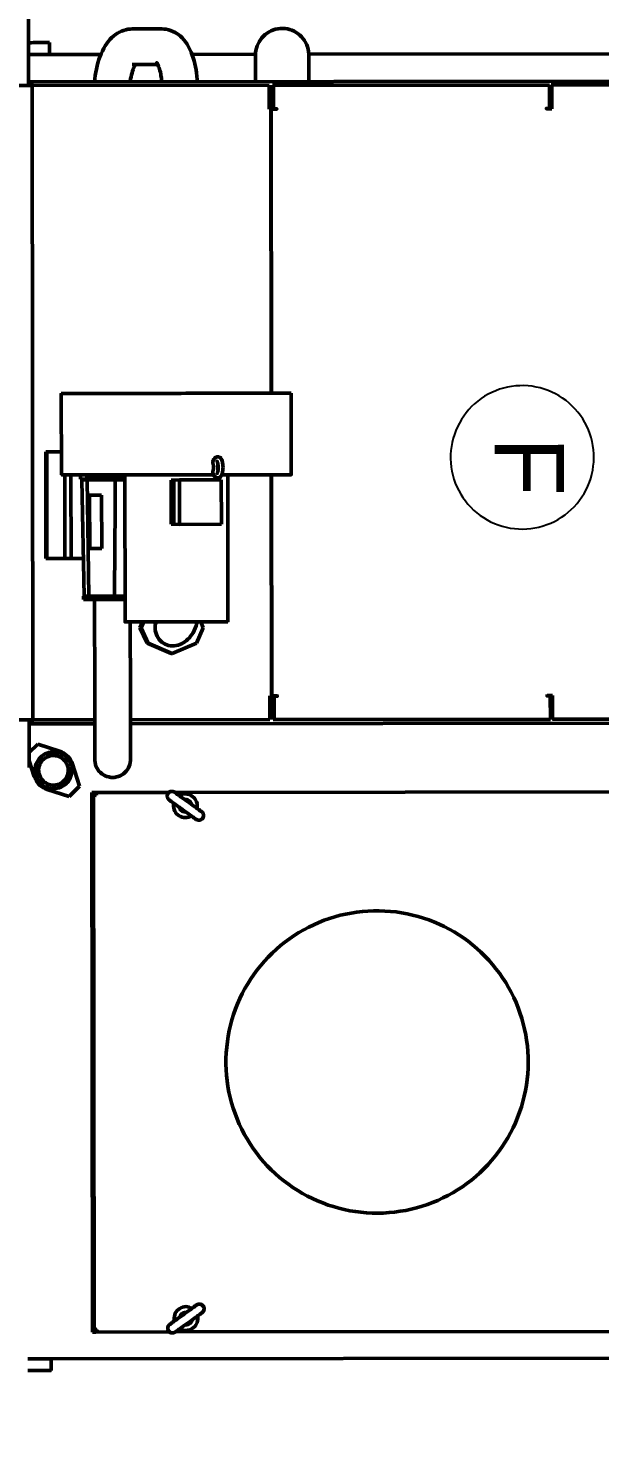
# Model space of a CAD drawing. Header units: feet. Extents: x -99009 to 3252343, y -11094690 to 9035152.
# Drawn here: x 2428153 to 2429117, y -1922307 to -1919908 of the extents above; entities that cross this region are included whole.
import ezdxf

# ---------------------------------------------------------------- set-up
doc = ezdxf.new("R2010")
doc.units = ezdxf.units.FT
doc.layers.add('1', color=1, linetype='Continuous')
doc.styles.add('Arial$001H0', font='arial.ttf')

# ---------------------------------------------------------------- blocks, each defined once
blk = doc.blocks.new('GG')
at = {"color": 7, "linetype": 'Continuous', "lineweight": 50}
for p, q in [((565.95, 378.93), (565.95, 267.43)), ((455.95, 289.29), (455.95, 354.18)), ((458.25, 351.54), (458.25, 265.93)), ((512.4, 351.44), (512.4, 274.18)), ((518.2, 277.93), (518.2, 339.68)), ((563.7, 339.68), (563.7, 277.93)), ((458.57, 309.8), (458.57, 325.54)), ((512.07, 325.54), (512.07, 309.8)), ((460.57, 309.8), (458.57, 309.8)), ((458.57, 309.8), (458.57, 309.73)), ((460.57, 309.73), (458.57, 309.73)), ((458.57, 286.3), (458.57, 309.61)), ((458.57, 309.61), (460.55, 309.61)), ((460.55, 309.34), (460.55, 309.61)), ((460.57, 309.8), (460.57, 309.34)), ((512.07, 309.8), (510.07, 309.8)), ((510.07, 309.34), (510.07, 309.8)), ((510.45, 309.73), (510.07, 309.73)), ((510.1, 309.61), (510.1, 309.34)), ((510.1, 309.61), (512.07, 309.61)), ((510.45, 309.61), (510.45, 309.73)), ((512.07, 309.73), (510.75, 309.73)), ((512.07, 309.8), (512.07, 309.73)), ((512.07, 309.61), (512.07, 286.3)), ((491.41, 287.78), (484.54, 287.78)), ((460.55, 286.3), (458.57, 286.3)), ((458.57, 286.3), (458.57, 286.23)), ((460.55, 286.23), (458.57, 286.23)), ((458.57, 285.95), (458.57, 265.96)), ((460.57, 285.95), (458.57, 285.95)), ((460.55, 286.3), (460.55, 286.57)), ((460.55, 286.23), (460.55, 286.3)), ((460.57, 286.57), (460.57, 286.12)), ((484.54, 286.12), (460.57, 286.12)), ((460.57, 286.12), (460.57, 286.09)), ((460.57, 285.95), (460.57, 286.09)), ((484.54, 286.09), (460.57, 286.09)), ((510.07, 286.12), (491.41, 286.12)), ((510.07, 286.09), (491.41, 286.09)), ((510.07, 286.12), (510.07, 286.57)), ((510.07, 286.09), (510.07, 286.12)), ((510.07, 285.95), (510.07, 286.09)), ((510.07, 285.95), (512.07, 285.95)), ((510.1, 286.57), (510.1, 286.3)), ((512.07, 286.3), (510.1, 286.3)), ((510.1, 286.23), (510.1, 286.3)), ((510.45, 286.23), (510.1, 286.23)), ((510.45, 285.95), (510.45, 286.23)), ((512.07, 286.23), (510.75, 286.23)), ((512.07, 286.3), (512.07, 286.23)), ((512.07, 285.95), (512.07, 274.18)), ((455.95, 279.44), (455.95, 284.79)), ((491.41, 282.42), (498.45, 282.42)), ((503.81, 282.41), (491.41, 282.41)), ((491.83, 281.87), (491.83, 278.35)), ((495.59, 281.87), (491.83, 281.87)), ((495.59, 281.87), (495.59, 278.35)), ((498.45, 282.41), (498.45, 282.42)), ((490.21, 281.19), (490.28, 281.17)), ((504.31, 280.34), (503.81, 280.13)), ((505.6, 279.75), (504.31, 280.34)), ((506.49, 277.72), (505.6, 279.75)), ((491.83, 278.35), (491.86, 277.86)), ((495.59, 278.35), (491.83, 278.35)), ((495.56, 277.86), (495.59, 278.35)), ((495.56, 277.86), (491.86, 277.86)), ((491.86, 277.86), (491.86, 277.65)), ((491.86, 277.65), (495.56, 277.65)), ((495.56, 277.86), (495.56, 277.65)), ((505.6, 275.69), (506.49, 277.72)), ((505.6, 275.59), (506.49, 277.62)), ((506.49, 277.62), (506.49, 277.72)), ((518.2, 271.2), (518.2, 277.41)), ((563.7, 277.41), (563.7, 271.2)), ((453.8, 276.9), (453.8, 274.4)), ((456.8, 274.4), (456.8, 276.54)), ((503.81, 275.31), (504.31, 275.1)), ((503.81, 275.21), (504.31, 274.99)), ((504.31, 275.1), (505.6, 275.69)), ((504.31, 274.99), (505.6, 275.59)), ((504.31, 274.99), (504.31, 275.1)), ((505.6, 275.59), (505.6, 275.69)), ((491.41, 273.74), (503.81, 273.74)), ((491.68, 273.74), (491.68, 270.52)), ((491.76, 273.74), (491.76, 270.52)), ((509.91, 274.18), (503.81, 274.18)), ((491.68, 272.93), (491.41, 272.93)), ((491.76, 272.93), (491.84, 272.93)), ((491.84, 270.54), (491.84, 272.93)), ((501.63, 273.23), (501.93, 273.23)), ((501.63, 272.4), (501.63, 272.85)), ((501.63, 270.66), (501.63, 272.32)), ((501.93, 272.32), (501.93, 270.66)), ((455.95, 267.43), (455.95, 271.75)), ((493.12, 271.76), (497.62, 271.79)), ((497.62, 271.79), (493.12, 271.76)), ((493.12, 270.75), (493.12, 271.76)), ((493.12, 271.76), (493.12, 271.76)), ((493.12, 271.76), (493.12, 270.75)), ((497.62, 271.79), (497.62, 271.79)), ((497.62, 270.78), (497.62, 271.79)), ((501.93, 271.17), (509.91, 271.17)), ((512.07, 271.17), (512.07, 265.96)), ((512.4, 271.17), (512.4, 265.75)), ((518.32, 271.2), (518.2, 271.2)), ((518.2, 271.2), (518.2, 270.93)), ((518.34, 271.18), (518.34, 271.06)), ((563.56, 271.18), (563.56, 271.06)), ((563.57, 271.2), (563.7, 271.2)), ((563.7, 270.93), (563.7, 271.2)), ((491.68, 270.52), (491.41, 270.52)), ((491.76, 269.99), (491.41, 269.99)), ((491.68, 270.52), (491.76, 270.52)), ((491.68, 270.52), (491.68, 270.52)), ((491.76, 270.54), (491.84, 270.54)), ((491.76, 270.52), (491.76, 269.99)), ((491.84, 270.1), (491.76, 270.1)), ((501.63, 270.67), (491.84, 270.54)), ((491.84, 270.1), (491.84, 270.54)), ((501.63, 270.28), (491.84, 270.1)), ((493.12, 270.75), (497.62, 270.78)), ((493.12, 270.75), (493.12, 270.75)), ((498.45, 269.19), (498.45, 270.22)), ((501.93, 270.66), (501.63, 270.66)), ((501.63, 270.46), (501.63, 270.66)), ((501.63, 270.28), (501.63, 270.46)), ((501.63, 270.23), (501.63, 270.28)), ((501.93, 270.23), (501.63, 270.23)), ((501.93, 270.66), (501.93, 270.23)), ((517.65, 269.89), (515.81, 269.3)), ((518.53, 269.01), (517.65, 269.89)), ((518.2, 270.93), (563.7, 270.93)), ((563.56, 271.06), (518.34, 271.06)), ((491.41, 269.19), (498.45, 269.19)), ((498.45, 268.67), (491.41, 268.67)), ((498.45, 268.67), (498.45, 269.19)), ((498.45, 267.15), (498.45, 268.67)), ((518.53, 269.01), (517.94, 267.16)), ((484.54, 268.38), (491.41, 268.38)), ((489.45, 268.38), (489.45, 267.15)), ((514.11, 266.36), (514.71, 268.2)), ((455.95, 267.43), (454.95, 267.43)), ((489.45, 267.15), (498.45, 267.15)), ((489.45, 267.07), (489.45, 267.15)), ((489.45, 267.07), (498.45, 267.07)), ((498.45, 267.07), (498.45, 267.15)), ((514.11, 266.36), (514.83, 265.64)), ((566.95, 267.43), (565.95, 267.43)), ((458.57, 265.64), (450.2, 265.64)), ((458.25, 265.93), (458.25, 265.78)), ((458.57, 265.93), (458.25, 265.93)), ((458.25, 265.75), (458.25, 265.78)), ((458.25, 265.75), (458.33, 265.75)), ((458.33, 265.75), (458.34, 265.75)), ((458.4, 265.74), (458.4, 265.74)), ((458.4, 265.74), (458.55, 265.68)), ((458.55, 265.71), (458.55, 265.68)), ((458.57, 265.71), (458.55, 265.71)), ((458.55, 265.68), (458.57, 265.68)), ((458.55, 265.64), (458.55, 265.68)), ((458.57, 263.44), (458.57, 265.96)), ((512.07, 265.96), (458.57, 265.96)), ((512.07, 263.44), (512.07, 265.96)), ((512.1, 265.71), (512.07, 265.71)), ((512.1, 265.68), (512.07, 265.68)), ((515.95, 265.64), (512.07, 265.64)), ((512.1, 265.96), (512.17, 265.9)), ((512.28, 265.76), (512.1, 265.71)), ((512.1, 265.68), (512.25, 265.74)), ((512.1, 265.68), (512.1, 265.71)), ((512.1, 265.68), (512.1, 265.64)), ((512.25, 265.74), (512.25, 265.74)), ((512.32, 265.75), (512.4, 265.75)), ((515.53, 265.64), (516.84, 266.06)), ((515.95, 265.64), (515.95, 265.49))]:
    blk.add_line(p, q, dxfattribs=at)
at = {"color": 7, "linetype": 'Continuous', "lineweight": 25}
blk.add_lwpolyline([(484.82, 304.09), (485.01, 303.8), (485.22, 303.52), (485.44, 303.25), (485.68, 303), (485.93, 302.76), (486.2, 302.53), (486.48, 302.33), (486.77, 302.13), (487.07, 301.96), (487.38, 301.8), (487.7, 301.66), (488.03, 301.54), (488.36, 301.43), (488.7, 301.35), (489.04, 301.29), (489.39, 301.24), (489.73, 301.22), (490.08, 301.22), (490.43, 301.23), (490.78, 301.27), (491.12, 301.33), (491.46, 301.4), (491.8, 301.5), (492.13, 301.61), (492.45, 301.75), (492.76, 301.9), (493.07, 302.07), (493.36, 302.25), (493.64, 302.46), (493.91, 302.68), (494.17, 302.91), (494.41, 303.16), (494.64, 303.42), (494.86, 303.7), (495.05, 303.99), (495.23, 304.29), (495.4, 304.59), (495.54, 304.91), (495.67, 305.24), (495.78, 305.57), (495.86, 305.9), (495.93, 306.25), (495.98, 306.59), (496.01, 306.94), (496.02, 307.29), (496.01, 307.64), (495.98, 307.98), (495.92, 308.33), (495.85, 308.67), (495.76, 309.01), (495.65, 309.34), (495.52, 309.66), (495.38, 309.98), (495.21, 310.28), (495.03, 310.58), (494.83, 310.87), (494.61, 311.14), (494.38, 311.4), (494.14, 311.65), (493.88, 311.88), (493.6, 312.1), (493.32, 312.3), (493.02, 312.48), (492.72, 312.65), (492.4, 312.8), (492.08, 312.93), (491.75, 313.04), (491.41, 313.14), (491.07, 313.21), (490.73, 313.26), (490.38, 313.3), (490.03, 313.31), (489.68, 313.3), (489.34, 313.28), (488.99, 313.23), (488.65, 313.17), (488.31, 313.08), (487.98, 312.97), (487.65, 312.85), (487.34, 312.71), (487.03, 312.55), (486.73, 312.37), (486.44, 312.17), (486.16, 311.96), (485.9, 311.73), (485.65, 311.49), (485.41, 311.24), (485.19, 310.97), (484.98, 310.68), (484.79, 310.39), (484.62, 310.09), (484.47, 309.78), (484.33, 309.45), (484.22, 309.13), (484.12, 308.79), (484.04, 308.45), (483.98, 308.11), (483.94, 307.76), (483.92, 307.41), (483.93, 307.06), (483.95, 306.72), (483.99, 306.37), (484.05, 306.03), (484.13, 305.69), (484.23, 305.35), (484.35, 305.03), (484.49, 304.71), (484.65, 304.4)], close=True, dxfattribs=at)
at = {"color": 7, "linetype": 'Continuous', "lineweight": 50}
for points in [[(510.75, 309.73), (510.69, 309.73), (510.63, 309.72), (510.58, 309.71), (510.54, 309.7), (510.5, 309.68), (510.47, 309.66), (510.46, 309.64), (510.45, 309.62)], [(460.57, 309.34), (460.57, 309.33), (460.57, 309.33), (460.57, 309.33), (460.56, 309.33), (460.56, 309.33), (460.55, 309.33), (460.55, 309.33), (460.55, 309.34)], [(510.1, 309.34), (510.1, 309.33), (510.1, 309.33), (510.09, 309.33), (510.09, 309.33), (510.08, 309.33), (510.08, 309.33), (510.08, 309.33), (510.07, 309.34)], [(456.02, 289.29), (455.93, 289.29), (455.73, 289.27), (455.53, 289.24), (455.34, 289.19), (455.15, 289.12), (454.97, 289.03), (454.8, 288.93), (454.64, 288.81), (454.49, 288.69), (454.35, 288.54), (454.22, 288.39), (454.11, 288.22), (454.01, 288.05), (453.93, 287.87), (453.87, 287.68), (453.82, 287.49), (453.79, 287.29), (453.78, 287.09), (453.78, 286.89), (453.8, 286.7), (453.84, 286.5), (453.9, 286.31), (453.97, 286.12), (454.06, 285.95), (454.16, 285.78), (454.28, 285.62), (454.42, 285.47), (454.56, 285.33), (454.72, 285.21), (454.89, 285.1), (455.06, 285.01), (455.24, 284.93), (455.43, 284.87), (455.63, 284.83), (455.83, 284.8), (456.02, 284.79)], [(458.25, 289.29), (458.13, 289.29), (457.91, 289.29), (457.69, 289.29), (457.48, 289.29), (457.28, 289.29), (457.1, 289.29), (456.92, 289.29), (456.76, 289.29), (456.61, 289.29), (456.48, 289.29), (456.36, 289.29), (456.26, 289.29), (456.17, 289.29), (456.11, 289.29), (456.06, 289.29), (456.03, 289.29), (456.02, 289.29)], [(484.54, 287.78), (484.54, 287.77), (484.54, 287.75), (484.54, 287.71), (484.54, 287.65), (484.54, 287.58), (484.54, 287.48), (484.54, 287.38), (484.54, 287.25), (484.54, 287.11), (484.54, 286.95), (484.54, 286.77), (484.54, 286.58), (484.54, 286.37), (484.54, 286.15), (484.54, 285.91), (484.54, 285.66), (484.54, 285.39), (484.54, 285.12), (484.54, 284.82), (484.54, 284.52), (484.54, 284.2), (484.54, 283.88), (484.54, 283.54), (484.54, 283.19), (484.54, 282.84), (484.54, 282.47), (484.54, 282.1), (484.54, 281.72), (484.54, 281.33), (484.54, 280.94), (484.54, 280.54), (484.54, 280.13), (484.54, 279.73), (484.54, 279.32), (484.54, 278.9), (484.54, 278.49), (484.54, 278.08)], [(491.41, 281.92), (491.41, 281.95), (491.41, 282.33), (491.41, 282.69), (491.41, 283.05), (491.41, 283.41), (491.41, 283.75), (491.41, 284.08), (491.41, 284.4), (491.41, 284.71), (491.41, 285), (491.41, 285.29), (491.41, 285.56), (491.41, 285.81), (491.41, 286.06), (491.41, 286.29), (491.41, 286.5), (491.41, 286.7), (491.41, 286.88), (491.41, 287.04), (491.41, 287.19), (491.41, 287.33), (491.41, 287.44), (491.41, 287.54), (491.41, 287.62), (491.41, 287.69), (491.41, 287.74), (491.41, 287.76), (491.41, 287.78), (491.41, 287.78)], [(460.55, 286.57), (460.55, 286.58), (460.55, 286.58), (460.56, 286.58), (460.56, 286.59), (460.57, 286.58), (460.57, 286.58), (460.57, 286.58), (460.57, 286.57)], [(460.57, 286.51), (460.57, 286.51), (460.57, 286.51), (460.57, 286.52), (460.56, 286.52), (460.56, 286.52), (460.55, 286.51), (460.55, 286.51), (460.55, 286.51)], [(510.07, 286.57), (510.08, 286.58), (510.08, 286.58), (510.08, 286.58), (510.09, 286.59), (510.09, 286.58), (510.1, 286.58), (510.1, 286.58), (510.1, 286.57)], [(510.1, 286.51), (510.1, 286.51), (510.1, 286.51), (510.09, 286.52), (510.09, 286.52), (510.08, 286.52), (510.08, 286.51), (510.08, 286.51), (510.07, 286.51)], [(510.75, 286.23), (510.69, 286.23), (510.63, 286.23), (510.58, 286.22), (510.54, 286.2), (510.5, 286.19), (510.47, 286.17), (510.46, 286.15), (510.45, 286.13)], [(456.02, 284.79), (456.03, 284.79), (456.06, 284.79), (456.11, 284.79), (456.17, 284.79), (456.26, 284.79), (456.36, 284.79), (456.48, 284.79), (456.61, 284.79), (456.76, 284.79), (456.92, 284.79), (457.1, 284.79), (457.28, 284.79), (457.48, 284.79), (457.69, 284.79), (457.91, 284.79), (458.13, 284.79), (458.25, 284.79)], [(490.78, 282.02), (490.67, 282.01), (490.56, 282.01), (490.38, 281.98), (490.24, 281.95), (490.14, 281.91), (490.06, 281.87), (490, 281.83), (489.95, 281.78), (489.92, 281.72), (489.9, 281.67), (489.89, 281.61), (489.89, 281.55), (489.9, 281.48), (489.93, 281.4), (490, 281.32), (490.11, 281.24), (490.18, 281.2), (490.21, 281.19)], [(491.36, 281.19), (491.39, 281.2), (491.46, 281.24), (491.57, 281.32), (491.64, 281.4), (491.67, 281.48), (491.68, 281.55), (491.68, 281.61), (491.67, 281.67), (491.65, 281.72), (491.62, 281.78), (491.57, 281.83), (491.51, 281.87), (491.43, 281.91), (491.33, 281.95), (491.19, 281.98), (491.01, 282.01), (490.9, 282.01), (490.78, 282.02)], [(503.81, 282.41), (503.81, 282.41), (503.81, 282.39), (503.81, 282.36), (503.81, 282.3), (503.81, 282.23), (503.81, 282.15), (503.81, 282.04), (503.81, 281.92), (503.81, 281.79), (503.81, 281.63), (503.81, 281.47), (503.81, 281.29), (503.81, 281.09), (503.81, 280.89), (503.81, 280.67), (503.81, 280.44), (503.81, 280.2), (503.81, 279.96), (503.81, 279.7), (503.81, 279.44), (503.81, 279.18), (503.81, 278.91), (503.81, 278.63), (503.81, 278.35), (503.81, 278.08)], [(490.27, 281.51), (490.27, 281.51), (490.27, 281.51), (490.28, 281.52), (490.31, 281.53), (490.35, 281.55), (490.41, 281.57), (490.51, 281.59), (490.63, 281.61), (490.78, 281.62)], [(490.28, 281.17), (490.31, 281.16), (490.32, 281.16), (490.32, 281.16), (490.35, 281.15)], [(490.35, 281.15), (490.38, 281.15), (490.41, 281.15)], [(490.41, 281.15), (490.46, 281.16), (490.51, 281.18), (490.57, 281.19), (490.61, 281.21), (490.66, 281.22), (490.7, 281.22), (490.72, 281.22)], [(490.72, 281.57), (490.71, 281.56), (490.68, 281.56), (490.64, 281.57), (490.57, 281.59), (490.55, 281.6)], [(490.85, 281.57), (490.85, 281.57), (490.85, 281.57), (490.84, 281.57), (490.78, 281.58), (490.72, 281.57)], [(490.72, 281.22), (490.72, 281.22), (490.72, 281.22), (490.73, 281.22), (490.78, 281.21), (490.85, 281.22)], [(490.78, 281.62), (490.91, 281.61), (491.01, 281.6), (491.1, 281.59), (491.16, 281.57), (491.21, 281.55), (491.24, 281.54), (491.29, 281.52), (491.3, 281.51), (491.3, 281.51)], [(491.02, 281.6), (491, 281.59), (490.96, 281.58), (490.91, 281.57), (490.87, 281.56), (490.85, 281.57)], [(490.85, 281.22), (490.86, 281.22), (490.89, 281.22), (490.93, 281.22), (491, 281.19), (491.16, 281.15)], [(491.16, 281.15), (491.19, 281.15), (491.22, 281.15)], [(491.22, 281.15), (491.25, 281.16), (491.26, 281.16), (491.29, 281.17)], [(491.29, 281.17), (491.35, 281.19), (491.36, 281.19)], [(491.41, 268.38), (491.41, 268.38), (491.41, 268.4), (491.41, 268.43), (491.41, 268.48), (491.41, 268.55), (491.41, 268.64), (491.41, 268.75), (491.41, 268.87), (491.41, 269.01), (491.41, 269.16), (491.41, 269.33), (491.41, 269.52), (491.41, 269.72), (491.41, 269.94), (491.41, 270.18), (491.41, 270.42), (491.41, 270.69), (491.41, 270.96), (491.41, 271.25), (491.41, 271.55), (491.41, 271.86), (491.41, 272.19), (491.41, 272.52), (491.41, 272.86), (491.41, 273.22), (491.41, 273.58), (491.41, 273.95), (491.41, 274.33), (491.41, 274.72), (491.41, 275.11), (491.41, 275.51), (491.41, 275.91), (491.41, 276.31), (491.41, 276.72), (491.41, 277.13), (491.41, 277.55), (491.41, 277.96), (491.41, 278.38), (491.41, 278.79), (491.41, 279.2), (491.41, 279.61), (491.41, 280.02), (491.41, 280.43), (491.41, 280.83), (491.41, 281.22)], [(458.25, 279.88), (458.06, 279.87), (457.79, 279.85), (457.52, 279.82), (457.26, 279.78), (457, 279.74), (456.75, 279.68), (456.5, 279.62), (456.25, 279.54), (456.01, 279.46), (455.77, 279.37), (455.54, 279.26), (455.31, 279.15), (455.1, 279.02), (454.9, 278.88), (454.73, 278.75), (454.57, 278.61), (454.43, 278.47), (454.31, 278.32), (454.2, 278.16), (454.1, 278.01), (454.01, 277.83), (453.93, 277.64), (453.87, 277.46), (453.83, 277.27), (453.81, 277.08), (453.8, 276.9)], [(505.84, 277.72), (505.83, 277.88), (505.81, 278.04), (505.77, 278.21), (505.72, 278.36), (505.66, 278.51), (505.58, 278.65), (505.49, 278.79), (505.39, 278.92), (505.28, 279.04), (505.17, 279.16), (505.03, 279.26), (504.89, 279.37), (504.73, 279.47), (504.55, 279.56), (504.36, 279.65), (504.15, 279.73), (503.93, 279.8), (503.81, 279.83)], [(519.82, 280.18), (519.81, 280.17), (519.8, 280.15), (519.77, 280.11), (519.74, 280.06), (519.69, 280), (519.64, 279.93), (519.58, 279.84), (519.51, 279.75), (519.44, 279.65), (519.36, 279.53), (519.27, 279.42), (519.18, 279.29), (519.09, 279.17), (519, 279.04), (518.91, 278.91), (518.82, 278.79), (518.73, 278.67), (518.65, 278.55), (518.56, 278.44), (518.49, 278.33), (518.42, 278.24), (518.36, 278.15), (518.31, 278.08), (518.26, 278.02), (518.23, 277.97), (518.2, 277.93), (518.19, 277.91), (518.18, 277.91)], [(519.54, 279.78), (519.41, 279.8), (519.27, 279.81), (519.14, 279.79), (519, 279.75), (518.88, 279.7), (518.76, 279.63), (518.65, 279.55), (518.56, 279.45), (518.48, 279.34), (518.41, 279.21), (518.36, 279.08), (518.34, 278.95), (518.32, 278.81), (518.33, 278.68), (518.36, 278.54), (518.41, 278.41), (518.47, 278.29)], [(518.83, 277.44), (518.84, 277.44), (518.85, 277.47), (518.88, 277.5), (518.91, 277.55), (518.96, 277.61), (519.01, 277.69), (519.07, 277.77), (519.14, 277.87), (519.21, 277.97), (519.29, 278.08), (519.38, 278.2), (519.47, 278.32), (519.56, 278.45), (519.65, 278.57), (519.74, 278.7), (519.83, 278.83), (519.92, 278.95), (520, 279.07), (520.08, 279.18), (520.16, 279.28), (520.23, 279.38), (520.29, 279.46), (520.34, 279.53), (520.39, 279.6), (520.42, 279.65), (520.45, 279.68), (520.46, 279.7), (520.47, 279.71)], [(520.47, 279.71), (520.51, 279.79), (520.54, 279.87), (520.54, 279.96), (520.53, 280.05), (520.49, 280.13), (520.44, 280.21), (520.38, 280.27), (520.3, 280.31), (520.21, 280.34), (520.12, 280.34), (520.04, 280.33), (519.95, 280.29), (519.88, 280.24), (519.82, 280.18)], [(562.08, 280.18), (562.02, 280.24), (561.95, 280.29), (561.86, 280.33), (561.78, 280.34), (561.69, 280.34), (561.6, 280.31), (561.52, 280.27), (561.46, 280.21), (561.4, 280.13), (561.37, 280.05), (561.36, 279.96), (561.36, 279.87), (561.39, 279.79), (561.43, 279.71)], [(561.43, 279.71), (561.44, 279.7), (561.45, 279.68), (561.48, 279.65), (561.51, 279.6), (561.56, 279.53), (561.61, 279.46), (561.67, 279.38), (561.74, 279.28), (561.81, 279.18), (561.9, 279.07), (561.98, 278.95), (562.07, 278.83), (562.16, 278.7), (562.25, 278.57), (562.34, 278.45), (562.43, 278.32), (562.52, 278.2), (562.61, 278.08), (562.69, 277.97), (562.76, 277.87), (562.83, 277.77), (562.89, 277.69), (562.94, 277.61), (562.99, 277.55), (563.02, 277.5), (563.05, 277.47), (563.06, 277.44), (563.07, 277.44)], [(563.72, 277.91), (563.71, 277.91), (563.7, 277.93), (563.67, 277.97), (563.64, 278.02), (563.59, 278.08), (563.54, 278.15), (563.48, 278.24), (563.41, 278.33), (563.33, 278.44), (563.25, 278.55), (563.17, 278.67), (563.08, 278.79), (562.99, 278.91), (562.9, 279.04), (562.81, 279.17), (562.72, 279.29), (562.63, 279.42), (562.54, 279.53), (562.46, 279.65), (562.39, 279.75), (562.32, 279.84), (562.26, 279.93), (562.21, 280), (562.16, 280.06), (562.13, 280.11), (562.1, 280.15), (562.09, 280.17), (562.08, 280.18)], [(563.43, 278.29), (563.49, 278.41), (563.54, 278.54), (563.57, 278.68), (563.57, 278.81), (563.56, 278.95), (563.54, 279.08), (563.49, 279.21), (563.42, 279.34), (563.34, 279.45), (563.25, 279.55), (563.14, 279.63), (563.02, 279.7), (562.9, 279.75), (562.76, 279.79), (562.63, 279.81), (562.49, 279.8), (562.36, 279.78)], [(519.2, 279.32), (519.17, 279.31), (519.08, 279.27), (519, 279.22), (518.93, 279.15), (518.87, 279.07), (518.83, 278.99), (518.8, 278.89), (518.8, 278.8), (518.8, 278.76)], [(519.11, 277.83), (519.24, 277.81), (519.38, 277.81), (519.51, 277.83), (519.65, 277.86), (519.77, 277.91), (519.89, 277.98), (520, 278.07), (520.09, 278.17), (520.17, 278.28), (520.24, 278.4), (520.29, 278.53), (520.31, 278.66), (520.32, 278.8), (520.32, 278.94), (520.29, 279.07), (520.24, 279.2), (520.18, 279.32)], [(519.45, 278.29), (519.48, 278.3), (519.57, 278.34), (519.65, 278.39), (519.72, 278.46), (519.78, 278.54), (519.82, 278.63), (519.85, 278.72), (519.85, 278.82), (519.85, 278.85)], [(561.72, 279.32), (561.66, 279.2), (561.61, 279.07), (561.58, 278.94), (561.57, 278.8), (561.59, 278.66), (561.61, 278.53), (561.66, 278.4), (561.73, 278.28), (561.81, 278.17), (561.9, 278.07), (562.01, 277.98), (562.13, 277.91), (562.25, 277.86), (562.39, 277.83), (562.52, 277.81), (562.66, 277.81), (562.79, 277.83)], [(562.05, 278.85), (562.05, 278.82), (562.05, 278.72), (562.08, 278.63), (562.12, 278.54), (562.18, 278.46), (562.25, 278.39), (562.33, 278.34), (562.42, 278.3), (562.45, 278.29)], [(563.1, 278.76), (563.1, 278.8), (563.1, 278.89), (563.07, 278.99), (563.03, 279.07), (562.97, 279.15), (562.9, 279.22), (562.82, 279.27), (562.73, 279.31), (562.7, 279.32)], [(484.54, 278.08), (484.54, 277.66), (484.54, 277.25), (484.54, 276.84), (484.54, 276.43), (484.54, 276.02), (484.54, 275.62), (484.54, 275.22), (484.54, 274.82), (484.54, 274.44), (484.54, 274.06), (484.54, 273.68), (484.54, 273.32), (484.54, 272.96), (484.54, 272.61), (484.54, 272.27), (484.54, 271.95), (484.54, 271.63), (484.54, 271.33), (484.54, 271.04), (484.54, 270.76), (484.54, 270.49), (484.54, 270.24), (484.54, 270), (484.54, 269.78), (484.54, 269.57), (484.54, 269.38), (484.54, 269.21), (484.54, 269.05), (484.54, 268.9), (484.54, 268.78), (484.54, 268.67), (484.54, 268.58), (484.54, 268.5), (484.54, 268.44), (484.54, 268.4), (484.54, 268.38), (484.54, 268.38)], [(503.81, 278.08), (503.81, 277.8), (503.81, 277.52), (503.81, 277.25), (503.81, 276.98), (503.81, 276.71), (503.81, 276.45), (503.81, 276.19), (503.81, 275.95), (503.81, 275.71), (503.81, 275.48), (503.81, 275.26), (503.81, 275.06), (503.81, 274.87), (503.81, 274.68), (503.81, 274.52), (503.81, 274.37), (503.81, 274.23), (503.81, 274.11), (503.81, 274.01), (503.81, 273.92), (503.81, 273.85), (503.81, 273.79), (503.81, 273.76), (503.81, 273.74), (503.81, 273.74)], [(503.81, 276.35), (503.89, 276.33), (504.05, 276.29), (504.22, 276.28), (504.38, 276.28), (504.55, 276.29), (504.71, 276.33), (504.87, 276.38), (505.02, 276.44), (505.16, 276.52), (505.3, 276.62), (505.42, 276.73), (505.52, 276.84), (505.62, 276.97), (505.7, 277.11), (505.76, 277.26), (505.8, 277.41), (505.83, 277.56), (505.84, 277.72), (505.84, 277.72)], [(518.18, 277.91), (518.14, 277.83), (518.11, 277.74), (518.11, 277.65), (518.12, 277.56), (518.15, 277.48), (518.21, 277.41), (518.27, 277.35), (518.35, 277.3), (518.44, 277.28), (518.53, 277.27), (518.61, 277.29), (518.7, 277.32), (518.77, 277.37), (518.83, 277.44)], [(563.07, 277.44), (563.13, 277.37), (563.2, 277.32), (563.29, 277.29), (563.37, 277.27), (563.46, 277.28), (563.55, 277.3), (563.63, 277.35), (563.69, 277.41), (563.74, 277.48), (563.78, 277.56), (563.79, 277.65), (563.79, 277.74), (563.76, 277.83), (563.72, 277.91)], [(456.65, 276.45), (456.65, 276.45), (456.66, 276.45), (456.68, 276.47), (456.71, 276.49), (456.75, 276.52), (456.81, 276.55), (456.89, 276.58), (456.97, 276.62), (457.08, 276.66), (457.19, 276.7), (457.32, 276.73), (457.46, 276.77), (457.61, 276.8), (457.77, 276.82), (457.94, 276.85), (458.12, 276.86), (458.25, 276.87)], [(458.25, 274.23), (458.2, 274.23), (458.01, 274.26), (457.83, 274.3), (457.66, 274.33), (457.51, 274.38), (457.36, 274.42), (457.23, 274.46), (457.11, 274.51), (457, 274.56), (456.92, 274.6), (456.84, 274.64), (456.8, 274.67)], [(453.8, 274.4), (453.81, 274.23), (453.83, 274.04), (453.87, 273.86), (453.92, 273.67), (453.98, 273.5), (454.06, 273.32), (454.16, 273.16), (454.26, 272.99), (454.39, 272.84), (454.52, 272.68), (454.67, 272.53), (454.84, 272.39), (455.02, 272.25), (455.22, 272.12), (455.43, 271.99), (455.66, 271.88), (455.89, 271.77), (456.14, 271.67), (456.39, 271.58), (456.65, 271.5), (456.91, 271.43), (457.18, 271.37), (457.45, 271.32), (457.72, 271.27), (458, 271.24), (458.25, 271.21)], [(491.84, 272.93), (491.84, 273.08), (491.84, 273.26), (491.84, 273.44), (491.84, 273.64), (491.84, 273.74)], [(501.63, 273.23), (501.63, 273.4), (501.63, 273.58), (501.63, 273.74)], [(501.93, 273.74), (501.93, 273.58), (501.93, 273.4), (501.93, 273.23)], [(515.42, 274.18), (515.41, 274.18), (515.38, 274.18), (515.34, 274.18), (515.27, 274.18), (515.19, 274.18), (515.09, 274.18), (514.97, 274.18), (514.84, 274.18), (514.68, 274.18), (514.52, 274.18), (514.33, 274.18), (514.13, 274.18), (513.92, 274.18), (513.69, 274.18), (513.45, 274.18), (513.2, 274.18), (512.94, 274.18), (512.67, 274.18), (512.39, 274.18), (512.1, 274.18), (511.8, 274.18), (511.49, 274.18), (511.18, 274.18), (510.87, 274.18), (510.55, 274.18), (510.24, 274.18), (509.91, 274.18)], [(515.42, 271.17), (515.5, 271.17), (515.67, 271.19), (515.83, 271.22), (515.98, 271.27), (516.13, 271.34), (516.27, 271.43), (516.4, 271.52), (516.52, 271.64), (516.62, 271.76), (516.71, 271.9), (516.79, 272.04), (516.85, 272.19), (516.89, 272.35), (516.92, 272.51), (516.93, 272.67), (516.92, 272.84), (516.89, 273), (516.85, 273.15), (516.79, 273.31), (516.71, 273.45), (516.62, 273.59), (516.52, 273.71), (516.4, 273.82), (516.27, 273.92), (516.13, 274.01), (515.98, 274.07), (515.83, 274.13), (515.67, 274.16), (515.5, 274.18), (515.42, 274.18)], [(491.84, 272.93), (494.55, 272.91), (497.29, 272.88), (501.63, 272.85)], [(501.63, 273.02), (501.63, 273.05), (501.63, 273.08), (501.63, 273.11), (501.63, 273.13), (501.63, 273.16), (501.63, 273.19), (501.63, 273.21), (501.63, 273.23)], [(501.63, 272.85), (501.63, 272.87), (501.63, 272.89), (501.63, 272.91), (501.63, 272.93), (501.63, 272.95), (501.63, 272.97), (501.63, 272.99), (501.63, 273.02)], [(501.63, 272.32), (501.63, 272.33), (501.63, 272.34), (501.63, 272.35), (501.63, 272.36), (501.63, 272.37), (501.63, 272.38), (501.63, 272.39), (501.63, 272.4)], [(501.93, 273.23), (501.93, 273.16), (501.93, 273.08), (501.93, 272.98), (501.93, 272.88), (501.93, 272.77), (501.93, 272.66), (501.93, 272.54), (501.93, 272.43), (501.93, 272.32)], [(509.91, 271.17), (510.24, 271.17), (510.55, 271.17), (510.87, 271.17), (511.18, 271.17), (511.49, 271.17), (511.8, 271.17), (512.1, 271.17), (512.39, 271.17), (512.67, 271.17), (512.94, 271.17), (513.2, 271.17), (513.45, 271.17), (513.69, 271.17), (513.92, 271.17), (514.13, 271.17), (514.33, 271.17), (514.52, 271.17), (514.68, 271.17), (514.84, 271.17), (514.97, 271.17), (515.09, 271.17), (515.19, 271.17), (515.27, 271.17), (515.34, 271.17), (515.38, 271.17), (515.41, 271.17), (515.42, 271.17)], [(518.45, 271.31), (518.35, 271.28), (518.27, 271.25), (518.22, 271.23), (518.2, 271.2)], [(518.45, 271.31), (518.4, 271.28), (518.36, 271.25), (518.33, 271.23), (518.32, 271.2)], [(518.34, 271.06), (518.37, 271.08), (518.4, 271.13), (518.42, 271.21), (518.45, 271.31)], [(518.45, 271.31), (518.42, 271.26), (518.4, 271.22), (518.37, 271.19), (518.34, 271.18)], [(563.7, 271.2), (563.68, 271.23), (563.63, 271.25), (563.55, 271.28), (563.45, 271.31)], [(563.45, 271.31), (563.48, 271.21), (563.5, 271.13), (563.53, 271.08), (563.56, 271.06)], [(563.45, 271.31), (563.48, 271.26), (563.5, 271.22), (563.53, 271.19), (563.56, 271.18)], [(563.45, 271.31), (563.5, 271.28), (563.54, 271.25), (563.57, 271.23), (563.57, 271.2)], [(515.81, 269.3), (515.64, 269.24), (515.48, 269.16), (515.33, 269.06), (515.19, 268.95), (515.06, 268.82), (514.95, 268.68), (514.85, 268.53), (514.77, 268.37), (514.71, 268.2)], [(454.95, 265.64), (454.95, 265.66), (454.95, 265.86), (454.95, 266.06), (454.95, 266.24), (454.95, 266.42), (454.95, 266.58), (454.95, 266.74), (454.95, 266.88), (454.95, 267), (454.95, 267.12), (454.95, 267.21), (454.95, 267.29), (454.95, 267.35), (454.95, 267.4), (454.95, 267.42), (454.95, 267.43)], [(455.95, 267.43), (455.95, 267.42), (455.95, 267.4), (455.95, 267.35), (455.95, 267.29), (455.95, 267.21), (455.95, 267.12), (455.95, 267), (455.95, 266.88), (455.95, 266.74), (455.95, 266.58), (455.95, 266.42), (455.95, 266.24), (455.95, 266.06), (455.95, 265.86), (455.95, 265.66), (455.95, 265.64)], [(517.94, 267.16), (517.88, 267), (517.8, 266.84), (517.7, 266.68), (517.59, 266.55), (517.46, 266.42), (517.32, 266.31), (517.17, 266.21), (517.01, 266.13), (516.84, 266.06)], [(565.95, 265.46), (565.95, 265.66), (565.95, 265.86), (565.95, 266.06), (565.95, 266.24), (565.95, 266.42), (565.95, 266.58), (565.95, 266.74), (565.95, 266.88), (565.95, 267), (565.95, 267.12), (565.95, 267.21), (565.95, 267.29), (565.95, 267.35), (565.95, 267.4), (565.95, 267.42), (565.95, 267.43)], [(566.95, 267.43), (566.95, 267.42), (566.95, 267.4), (566.95, 267.35), (566.95, 267.29), (566.95, 267.21), (566.95, 267.12), (566.95, 267), (566.95, 266.88), (566.95, 266.74), (566.95, 266.58), (566.95, 266.42), (566.95, 266.24), (566.95, 266.06), (566.95, 265.86), (566.95, 265.66), (566.95, 265.46)], [(458.55, 265.71), (458.45, 265.74), (458.35, 265.76), (458.25, 265.78)], [(458.34, 265.75), (458.36, 265.74), (458.38, 265.74), (458.4, 265.74)], [(512.17, 265.9), (512.21, 265.87), (512.25, 265.82), (512.28, 265.76)], [(512.25, 265.74), (512.27, 265.74), (512.3, 265.74), (512.32, 265.75)], [(512.28, 265.76), (512.33, 265.76), (512.37, 265.76), (512.39, 265.75), (512.4, 265.75)]]:
    blk.add_lwpolyline(points, dxfattribs=at)
for points in [[(543, 282.37), (543.47, 282.46), (543.93, 282.56), (544.39, 282.68), (544.84, 282.82), (545.29, 282.97), (545.73, 283.14), (546.17, 283.32), (546.6, 283.53), (547.02, 283.74), (547.43, 283.98), (547.83, 284.23), (548.23, 284.49), (548.61, 284.77), (548.99, 285.06), (549.35, 285.36), (549.7, 285.68), (550.04, 286.01), (550.36, 286.36), (550.68, 286.71), (550.98, 287.08), (551.26, 287.46), (551.53, 287.85), (551.79, 288.25), (552.03, 288.65), (552.26, 289.07), (552.47, 289.49), (552.67, 289.93), (552.84, 290.37), (553.01, 290.81), (553.15, 291.26), (553.28, 291.72), (553.39, 292.18), (553.49, 292.64), (553.57, 293.11), (553.63, 293.58), (553.67, 294.05), (553.69, 294.53), (553.7, 295), (553.69, 295.47), (553.66, 295.95), (553.62, 296.42), (553.55, 296.89), (553.47, 297.36), (553.37, 297.82), (553.26, 298.28), (553.13, 298.74), (552.98, 299.19), (552.81, 299.63), (552.63, 300.07), (552.43, 300.5), (552.22, 300.92), (551.99, 301.34), (551.75, 301.74), (551.49, 302.14), (551.21, 302.52), (550.92, 302.9), (550.62, 303.27), (550.31, 303.62), (549.98, 303.96), (549.64, 304.29), (549.28, 304.61), (548.92, 304.91), (548.54, 305.2), (548.16, 305.48), (547.76, 305.74), (547.36, 305.98), (546.94, 306.21), (546.52, 306.43), (546.09, 306.63), (545.65, 306.81), (545.21, 306.98), (544.76, 307.13), (544.3, 307.26), (543.84, 307.37), (543.38, 307.47), (542.91, 307.56), (542.44, 307.62), (541.97, 307.67), (541.5, 307.7), (541.03, 307.71), (540.55, 307.7), (540.08, 307.68), (539.61, 307.64), (539.14, 307.58), (538.67, 307.5), (538.2, 307.41), (537.74, 307.3), (537.29, 307.17), (536.83, 307.02), (536.39, 306.86), (535.95, 306.69), (535.52, 306.49), (535.09, 306.28), (534.67, 306.06), (534.27, 305.82), (533.87, 305.56), (533.48, 305.29), (533.1, 305), (532.73, 304.71), (532.37, 304.39), (532.03, 304.07), (531.7, 303.73), (531.38, 303.38), (531.07, 303.02), (530.78, 302.65), (530.5, 302.26), (530.24, 301.87), (529.99, 301.47), (529.75, 301.05), (529.53, 300.63), (529.33, 300.2), (529.14, 299.77), (528.97, 299.33), (528.82, 298.88), (528.68, 298.43), (528.56, 297.97), (528.46, 297.5), (528.37, 297.04), (528.3, 296.57), (528.25, 296.1), (528.22, 295.62), (528.2, 295.15), (528.2, 294.68), (528.22, 294.2), (528.26, 293.73), (528.31, 293.26), (528.39, 292.79), (528.47, 292.33), (528.58, 291.86), (528.7, 291.41), (528.84, 290.95), (529, 290.51), (529.18, 290.07), (529.37, 289.63), (529.57, 289.2), (529.79, 288.79), (530.03, 288.38), (530.28, 287.97), (530.55, 287.58), (530.83, 287.2), (531.13, 286.83), (531.43, 286.47), (531.76, 286.12), (532.09, 285.79), (532.44, 285.46), (532.8, 285.15), (533.17, 284.86), (533.55, 284.58), (533.94, 284.31), (534.34, 284.05), (534.75, 283.82), (535.17, 283.59), (535.59, 283.39), (536.03, 283.2), (536.47, 283.02), (536.92, 282.86), (537.37, 282.72), (537.83, 282.6), (538.29, 282.49), (538.75, 282.4), (539.22, 282.33), (539.69, 282.27), (540.16, 282.23), (540.64, 282.21), (541.11, 282.21), (541.59, 282.22), (542.06, 282.26), (542.53, 282.31)], [(515.23, 266.59), (515.35, 266.48), (515.49, 266.38), (515.63, 266.3), (515.78, 266.23), (515.94, 266.18), (516.1, 266.15), (516.26, 266.13), (516.43, 266.14), (516.59, 266.16), (516.75, 266.19), (516.91, 266.25), (517.06, 266.32), (517.2, 266.4), (517.33, 266.5), (517.45, 266.62), (517.56, 266.74), (517.65, 266.88), (517.73, 267.02), (517.79, 267.18), (517.84, 267.33), (517.86, 267.5), (517.87, 267.66), (517.87, 267.83), (517.84, 267.99), (517.8, 268.15), (517.74, 268.3), (517.67, 268.45), (517.58, 268.59), (517.48, 268.72), (517.36, 268.84), (517.23, 268.94), (517.09, 269.03), (516.95, 269.1), (516.79, 269.16), (516.63, 269.2), (516.47, 269.23), (516.3, 269.23), (516.14, 269.22), (515.98, 269.19), (515.82, 269.15), (515.67, 269.09), (515.52, 269.01), (515.38, 268.91), (515.26, 268.81), (515.14, 268.69), (515.04, 268.56), (514.96, 268.42), (514.89, 268.27), (514.84, 268.11), (514.8, 267.95), (514.78, 267.79), (514.78, 267.62), (514.79, 267.46), (514.82, 267.29), (514.87, 267.14), (514.94, 266.99), (515.02, 266.84), (515.12, 266.71)], [(517.21, 266.8), (517.1, 266.7), (516.98, 266.62), (516.85, 266.55), (516.71, 266.49), (516.56, 266.46), (516.42, 266.44), (516.27, 266.43), (516.12, 266.45), (515.98, 266.48), (515.84, 266.53), (515.71, 266.6), (515.58, 266.68), (515.47, 266.77), (515.37, 266.88), (515.28, 267), (515.2, 267.13), (515.15, 267.26), (515.11, 267.41), (515.08, 267.55), (515.07, 267.7), (515.09, 267.85), (515.11, 267.99), (515.16, 268.13), (515.22, 268.27), (515.3, 268.4), (515.39, 268.51), (515.49, 268.62), (515.61, 268.71), (515.74, 268.79), (515.87, 268.85), (516.01, 268.89), (516.16, 268.92), (516.31, 268.93), (516.45, 268.93), (516.6, 268.9), (516.74, 268.86), (516.88, 268.8), (517.01, 268.73), (517.13, 268.64), (517.23, 268.54), (517.33, 268.43), (517.41, 268.3), (517.48, 268.17), (517.53, 268.03), (517.56, 267.89), (517.57, 267.74), (517.57, 267.59), (517.55, 267.44), (517.51, 267.3), (517.46, 267.16), (517.39, 267.03), (517.31, 266.91)]]:
    blk.add_lwpolyline(points, close=True, dxfattribs=at)
at = {"color": 7, "style": 'Arial$001H0'}
blk.add_text('F', height=5.84, dxfattribs=at).set_placement((488.25, 304.95))

msp = doc.modelspace()

# ---------------------------------------------------------------- linework, layer by layer
at = {"layer": '1'}
msp.add_arc((2520410.24778, -1978395.99612), 100000, 84.1346387202, 194.3871675539, dxfattribs=at)

# ---------------------------------------------------------------- block references
at = {"xscale": 20.00000668694215, "yscale": 20.00000668694215, "zscale": 20.00000668694215, "rotation": 270.0650517140734}
msp.add_blockref('GG', (2422829.92348, -1910839.18826), dxfattribs=at)

doc.saveas('drawing.dxf')
